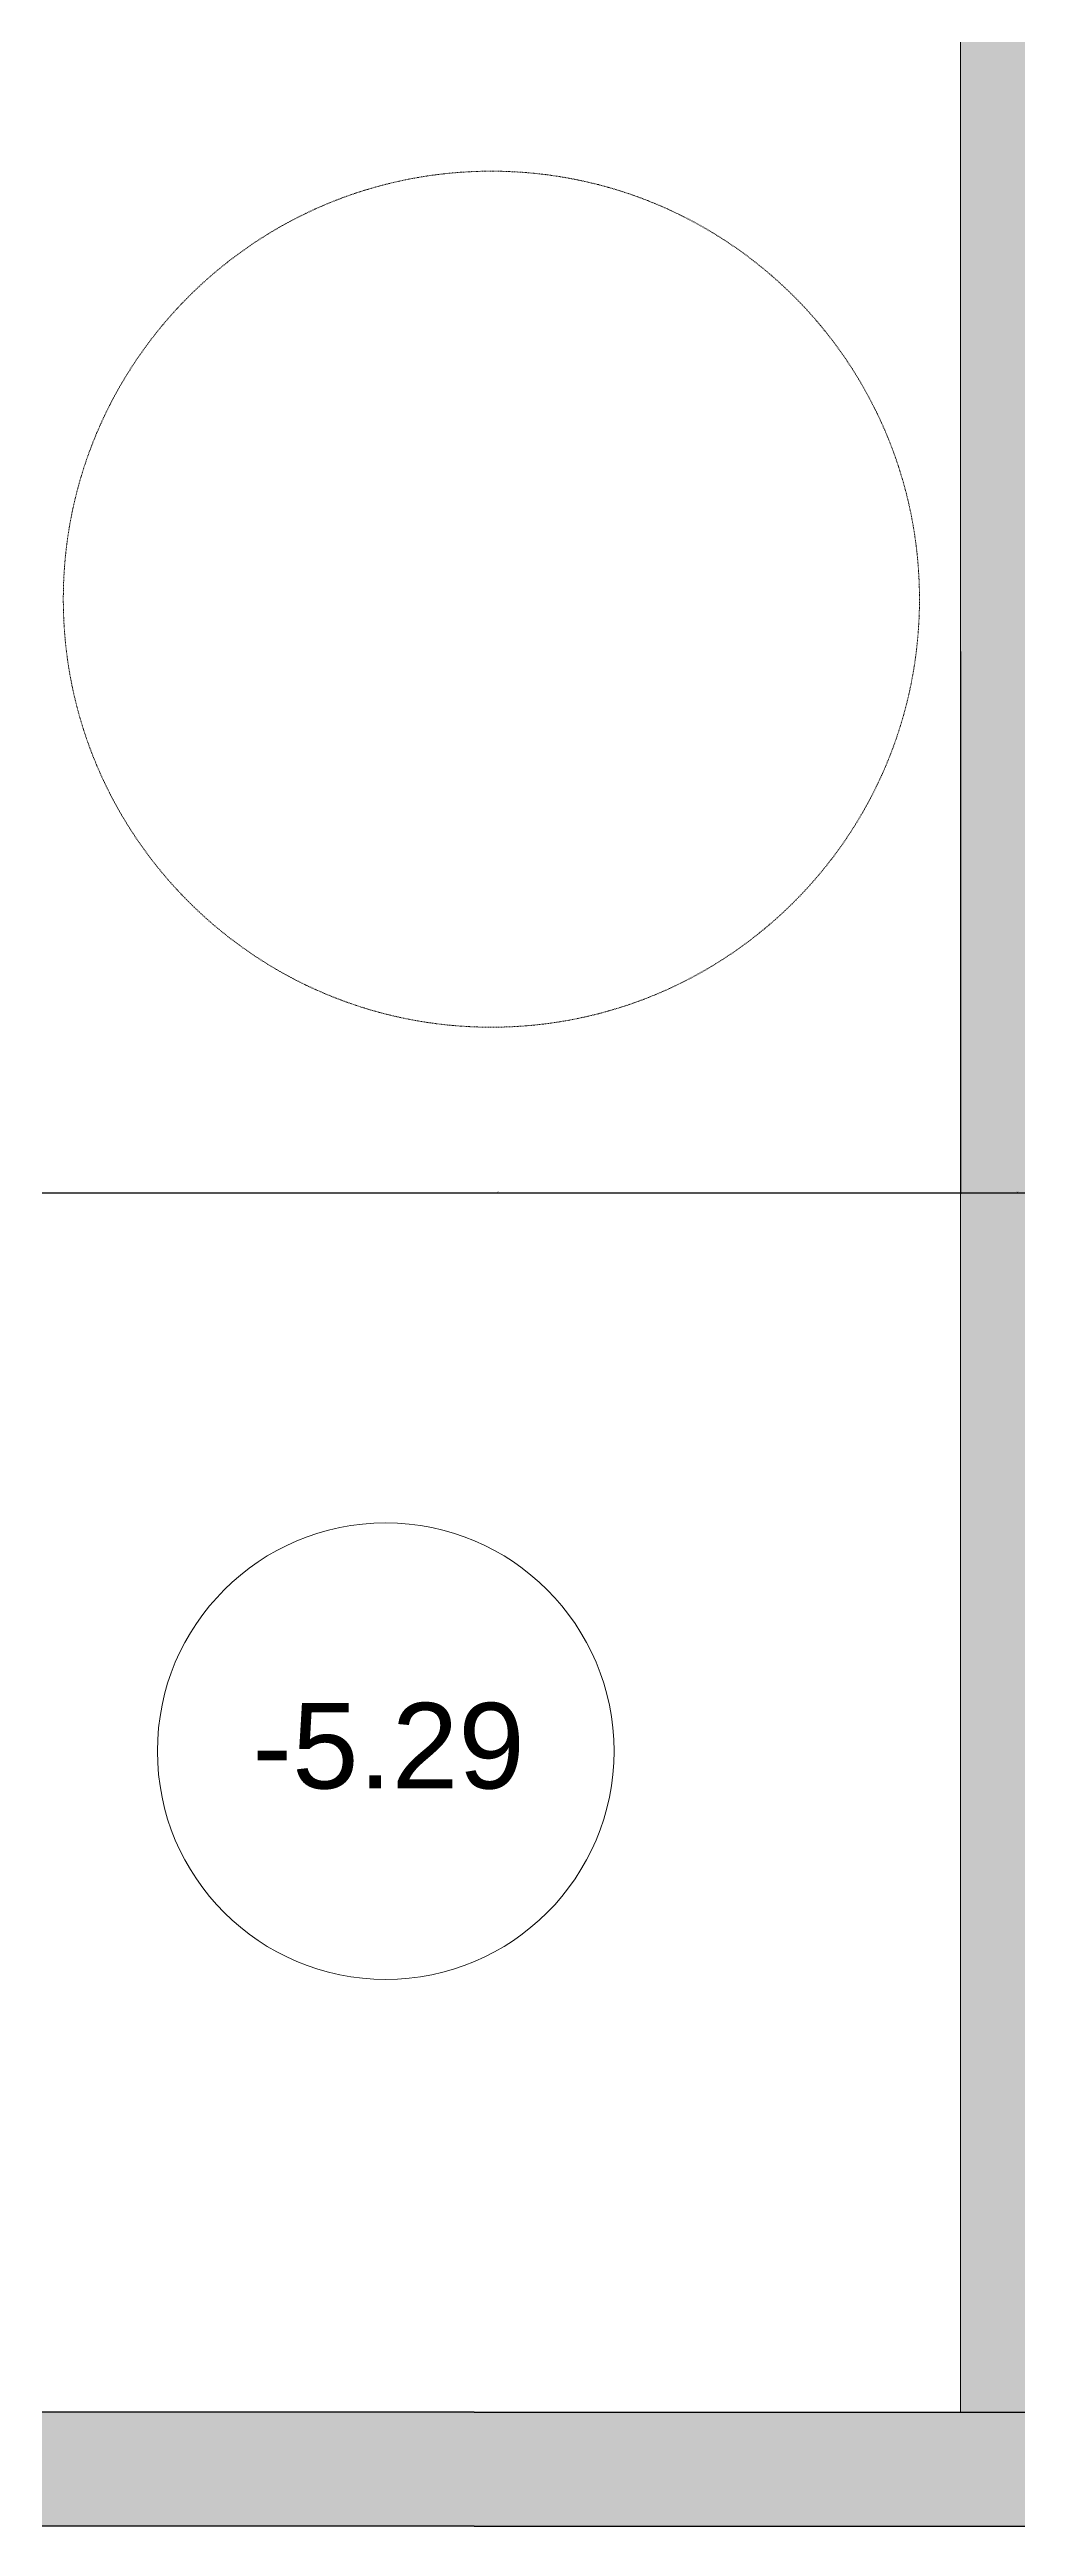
# Model space of a CAD drawing. Header units: centimetres. Extents: x 16433 to 114398, y -50094 to -12305.
# Drawn here: x 52507.2 to 52676.8, y -15267.7 to -14833.6 of the extents above; entities that cross this region are included whole.
import ezdxf

# ---------------------------------------------------------------- set-up
doc = ezdxf.new("R2010")
doc.units = ezdxf.units.CM
doc.header["$LTSCALE"] = 0.5
doc.linetypes.add('Pointillé 1', pattern=[0.09000000000000001, 0.05, -0.04000000000000001])
doc.layers.get('0').update_dxf_attribs({"linetype": 'CONTINUOUS'})
doc.layers.get('DEFPOINTS').update_dxf_attribs({"linetype": 'CONTINUOUS'})
for name, color, linetype in [('1  Hachures_coupées', 7, 'CONTINUOUS'), ('1  MURS', 7, 'CONTINUOUS'), ('6 COMPL 2D', 7, 'CONTINUOUS'), ('6 Compl 2D 3 Détails', 7, 'CONTINUOUS'), ('8  TEXTES', 7, 'CONTINUOUS'), ('9  COTATIONS', 7, 'CONTINUOUS')]:
    doc.layers.add(name, color=color, linetype=linetype)
doc.styles.add('STYLE_GENERE_2', font='')
doc.styles.add('STYLE_GENERE_3', font='')
doc.styles.get('STYLE_GENERE_2').set_extended_font_data('Univers LT 57 Condensed')
doc.styles.get('STYLE_GENERE_3').set_extended_font_data('Arial Occidental')
doc.dimstyles.new('STYLE_GENERE__1', dxfattribs={"dimtxt": 0.1, "dimasz": 0.095, "dimexe": 0.18, "dimexo": 0, "dimgap": 0.09, "dimtad": 1, "dimtih": 1, "dimtoh": 1, "dimdec": 0, "dimlfac": 100, "dimzin": 0, "dimdsep": 46, "dimtxsty": 'STYLE_GENERE_2', "dimblk": 'ARROWHEAD_7', "dimblk1": 'ARROWHEAD_7', "dimblk2": 'ARROWHEAD_7', "dimcen": 0.09, "dimclrd": 7, "dimclre": 7, "dimclrt": 256, "dimadec": 1, "dimazin": 0, "dimtfac": 1, "dimtdec": 4, "dimtmove": 0, "dimatfit": 3, "dimfxl": 1, "dimtolj": 1, "dimtzin": 0, "dimarcsym": 0})
doc.dimstyles.new('STYLE_GENERE__2', dxfattribs={"dimtxt": 0.1, "dimasz": 0.095, "dimexe": 0.18, "dimexo": 0, "dimgap": 0.09, "dimtad": 1, "dimtih": 1, "dimtoh": 1, "dimdec": 0, "dimlfac": 100, "dimzin": 0, "dimdsep": 46, "dimtxsty": 'STYLE_GENERE_3', "dimblk": 'ARROWHEAD_7', "dimblk1": 'ARROWHEAD_7', "dimblk2": 'ARROWHEAD_7', "dimcen": 0.09, "dimclrd": 7, "dimclre": 7, "dimclrt": 256, "dimadec": 1, "dimazin": 0, "dimtfac": 1, "dimtdec": 4, "dimtmove": 0, "dimatfit": 3, "dimfxl": 1, "dimtolj": 1, "dimtzin": 0, "dimarcsym": 0})

# ---------------------------------------------------------------- blocks, each defined once
blk = doc.blocks.new('Mur_313_2', base_point=(14.42, 8.375116647295643))
at = {"layer": '1  Hachures_coupées', "linetype": 'Continuous', "lineweight": 0, "true_color": 0x8080c0}
blk.add_hatch(color=163, dxfattribs=at).paths.add_polyline_path([(14.22, 8.175116647295644), (14.22, 2.005062012243735), (14.42, 2.005063050090041), (14.42, 8.375116647295643)], flags=0)
at = {"layer": '1  MURS', "color": 5, "linetype": 'Continuous', "lineweight": 0}
blk.add_line((14.22, 8.175116647295644), (14.22, 2.005062012243735), dxfattribs=at)
blk = doc.blocks.new('Mur_1245_2', base_point=(0.6313286557407912, 1.804991497479279))
at = {"layer": '1  Hachures_coupées', "linetype": 'Continuous', "lineweight": 0, "true_color": 0x8080c0}
for points in [[(14.22, 2.005062012243736), (12.33999999496776, 2.005052256488438), (12.33999999496776, 1.805052256485744), (14.22, 1.805062012241043)], [(14.42, 2.005063050090042), (14.22, 2.005062012243736), (14.22, 1.805062012241043), (14.42, 1.805063050087349)]]:
    blk.add_hatch(color=163, dxfattribs=at).paths.add_polyline_path(points, flags=0)
at = {"layer": '1  MURS', "color": 5, "linetype": 'Continuous', "lineweight": 0}
for p, q in [((14.21999999999999, 2.005062012243735), (12.33999999496776, 2.005052256488437)), ((0.831382597679919, 1.804992535605502), (25.85530286932001, 1.80512239052153))]:
    blk.add_line(p, q, dxfattribs=at)
blk = doc.blocks.new('ARROWHEAD_7')
at = {"color": 0, "linetype": 'Continuous', "lineweight": 0}
for p, q in [((0, 0), (-1, 0)), ((-0.25, 0), (0.25, 0)), ((0, -0.25), (0, 0.25))]:
    blk.add_line(p, q, dxfattribs=at)
blk.add_circle((0, 0), 0.25, dxfattribs=at)
blk = doc.blocks.new('*D801')
at = {"layer": '9  COTATIONS', "color": 7, "linetype": 'Continuous', "lineweight": -2, "transparency": 16777216}
for p, q in [((52581.60075352155, -15247.64248675178), (52362.67184640344, -15247.64248675178)), ((52362.85184640344, -15247.73748675178), (52362.85184640344, -15257.50248675166)), ((52362.85184640344, -15267.54748675155), (52362.85184640344, -15257.78248675166)), ((52581.60085730627, -15267.64248675155), (52362.67184640344, -15267.64248675155))]:
    blk.add_line(p, q, dxfattribs=at)
at = {"layer": 'DEFPOINTS', "color": 0, "linetype": 'Continuous', "transparency": 16777216}
for p in [(52362.85184640344, -15247.64248675178), (52581.60075352155, -15247.64248675178), (52581.60085730627, -15267.64248675155)]:
    blk.add_point(p, dxfattribs=at)
at = {"layer": '9  COTATIONS', "color": 7, "linetype": 'Continuous', "lineweight": -2, "transparency": 16777216, "xscale": 0.095, "yscale": 0.095, "zscale": 0.095}
for p, rotation in [((52362.85184640344, -15247.64248675178), 90), ((52362.85184640344, -15267.64248675155), 270)]:
    blk.add_blockref('ARROWHEAD_7', p, dxfattribs=dict(at, rotation=rotation))
at = {"layer": '9  COTATIONS', "color": 194, "linetype": 'Continuous', "true_color": 0x50009f, "transparency": 16777216, "insert": (52362.85184640344, -15257.64248675165), "char_height": 0.1, "attachment_point": 5, "style": 'STYLE_GENERE_3'}
blk.add_mtext('\\A1;2000', dxfattribs=at)
blk = doc.blocks.new('*D802')
at = {"layer": '9  COTATIONS', "color": 7, "linetype": 'Continuous', "lineweight": -2, "transparency": 16777216}
for p, q in [((52460.75700123888, -15115.63286344265), (52362.67184640344, -15115.63286344265)), ((52362.85184640344, -15115.72786344265), (52362.85184640344, -15181.49767509721)), ((52362.85184640344, -15247.54748675178), (52362.85184640344, -15181.77767509721)), ((52581.60075352155, -15247.64248675178), (52362.67184640344, -15247.64248675178))]:
    blk.add_line(p, q, dxfattribs=at)
at = {"layer": 'DEFPOINTS', "color": 0, "linetype": 'Continuous', "transparency": 16777216}
for p in [(52362.85184640344, -15115.63286344265), (52460.75700123888, -15115.63286344265), (52581.60075352155, -15247.64248675178)]:
    blk.add_point(p, dxfattribs=at)
at = {"layer": '9  COTATIONS', "color": 7, "linetype": 'Continuous', "lineweight": -2, "transparency": 16777216, "xscale": 0.095, "yscale": 0.095, "zscale": 0.095}
for p, rotation in [((52362.85184640344, -15115.63286344265), 90), ((52362.85184640344, -15247.64248675178), 270)]:
    blk.add_blockref('ARROWHEAD_7', p, dxfattribs=dict(at, rotation=rotation))
at = {"layer": '9  COTATIONS', "color": 194, "linetype": 'Continuous', "true_color": 0x50009f, "transparency": 16777216, "insert": (52362.85184640344, -15181.6376750972), "char_height": 0.1, "attachment_point": 5, "style": 'STYLE_GENERE_3'}
blk.add_mtext('\\A1;13201', dxfattribs=at)
blk = doc.blocks.new('*D832')
at = {"layer": '9  COTATIONS', "color": 7, "linetype": 'Continuous', "lineweight": -2, "transparency": 16777216}
for p, q in [((52504.75700174179, -14794.13972239685), (52504.75700174179, -15034.16869410274)), ((52666.75700174179, -14939.1392612115), (52666.75700174179, -15034.16869410274)), ((52504.85200174179, -15033.98869410274), (52666.66200174179, -15033.98869410274))]:
    blk.add_line(p, q, dxfattribs=at)
at = {"layer": 'DEFPOINTS', "color": 0, "linetype": 'Continuous', "transparency": 16777216}
for p in [(52504.75700174179, -14794.13972239685), (52666.75700174179, -14939.1392612115), (52666.75700174179, -15033.98869410274)]:
    blk.add_point(p, dxfattribs=at)
at = {"layer": '9  COTATIONS', "color": 7, "linetype": 'Continuous', "lineweight": -2, "transparency": 16777216, "xscale": 0.095, "yscale": 0.095, "zscale": 0.095, "rotation": 180}
blk.add_blockref('ARROWHEAD_7', (52504.75700174179, -15033.98869410274), dxfattribs=at)
at = {"layer": '9  COTATIONS', "color": 7, "linetype": 'Continuous', "lineweight": -2, "transparency": 16777216, "xscale": 0.095, "yscale": 0.095, "zscale": 0.095}
blk.add_blockref('ARROWHEAD_7', (52666.75700174179, -15033.98869410274), dxfattribs=at)
at = {"layer": '9  COTATIONS', "color": 194, "linetype": 'Continuous', "true_color": 0x50009f, "transparency": 16777216, "insert": (52585.75700174179, -15033.84869410274), "char_height": 0.1, "attachment_point": 5, "style": 'STYLE_GENERE_2'}
blk.add_mtext('\\A1;16200', dxfattribs=at)
blk = doc.blocks.new('*D833')
at = {"layer": '9  COTATIONS', "color": 7, "linetype": 'Continuous', "lineweight": -2, "transparency": 16777216}
for p, q in [((52666.75700174179, -14939.1392612115), (52666.75700174179, -15034.16869410274)), ((52686.75700174179, -14939.1392612115), (52686.75700174179, -15034.16869410274)), ((52666.85200174179, -15033.98869410274), (52686.66200174179, -15033.98869410274))]:
    blk.add_line(p, q, dxfattribs=at)
at = {"layer": 'DEFPOINTS', "color": 0, "linetype": 'Continuous', "transparency": 16777216}
for p in [(52666.75700174179, -14939.1392612115), (52686.75700174179, -14939.1392612115), (52686.75700174179, -15033.98869410274)]:
    blk.add_point(p, dxfattribs=at)
at = {"layer": '9  COTATIONS', "color": 7, "linetype": 'Continuous', "lineweight": -2, "transparency": 16777216, "xscale": 0.095, "yscale": 0.095, "zscale": 0.095, "rotation": 180}
blk.add_blockref('ARROWHEAD_7', (52666.75700174179, -15033.98869410274), dxfattribs=at)
at = {"layer": '9  COTATIONS', "color": 7, "linetype": 'Continuous', "lineweight": -2, "transparency": 16777216, "xscale": 0.095, "yscale": 0.095, "zscale": 0.095}
blk.add_blockref('ARROWHEAD_7', (52686.75700174179, -15033.98869410274), dxfattribs=at)
at = {"layer": '9  COTATIONS', "color": 194, "linetype": 'Continuous', "true_color": 0x50009f, "transparency": 16777216, "insert": (52676.75700174179, -15033.84869410274), "char_height": 0.1, "attachment_point": 5, "style": 'STYLE_GENERE_2'}
blk.add_mtext('\\A1;2000', dxfattribs=at)
blk = doc.blocks.new('*D840')
at = {"layer": '9  COTATIONS', "color": 7, "linetype": 'Continuous', "lineweight": -2, "transparency": 16777216}
for p, q in [((52581.60075352155, -15247.64248675178), (53218.66284311499, -15247.64248675178)), ((53218.48284311499, -15247.73748675178), (53218.48284311499, -15257.50248675166)), ((53218.48284311499, -15267.54748675155), (53218.48284311499, -15257.78248675166)), ((52581.60085730627, -15267.64248675155), (53218.66284311499, -15267.64248675155))]:
    blk.add_line(p, q, dxfattribs=at)
at = {"layer": 'DEFPOINTS', "color": 0, "linetype": 'Continuous', "transparency": 16777216}
for p in [(52581.60075352155, -15247.64248675178), (53218.48284311499, -15247.64248675178), (52581.60085730627, -15267.64248675155)]:
    blk.add_point(p, dxfattribs=at)
at = {"layer": '9  COTATIONS', "color": 7, "linetype": 'Continuous', "lineweight": -2, "transparency": 16777216, "xscale": 0.095, "yscale": 0.095, "zscale": 0.095}
for p, rotation in [((53218.48284311499, -15247.64248675178), 90), ((53218.48284311499, -15267.64248675155), 270)]:
    blk.add_blockref('ARROWHEAD_7', p, dxfattribs=dict(at, rotation=rotation))
at = {"layer": '9  COTATIONS', "color": 194, "linetype": 'Continuous', "true_color": 0x50009f, "transparency": 16777216, "insert": (53218.48284311499, -15257.64248675165), "char_height": 0.1, "attachment_point": 5, "style": 'STYLE_GENERE_3'}
blk.add_mtext('\\A1;2000', dxfattribs=at)
blk = doc.blocks.new('*D841')
at = {"layer": '9  COTATIONS', "color": 7, "linetype": 'Continuous', "lineweight": -2, "transparency": 16777216}
for p, q in [((52954.75664523896, -14852.6391181841), (53218.66284311499, -14852.6391181841)), ((53218.48284311499, -14852.7341181841), (53218.48284311499, -15050.00080246794)), ((53218.48284311499, -15247.54748675178), (53218.48284311499, -15050.28080246794)), ((52581.60075352155, -15247.64248675178), (53218.66284311499, -15247.64248675178))]:
    blk.add_line(p, q, dxfattribs=at)
at = {"layer": 'DEFPOINTS', "color": 0, "linetype": 'Continuous', "transparency": 16777216}
for p in [(52954.75664523896, -14852.6391181841), (53218.48284311499, -14852.6391181841), (52581.60075352155, -15247.64248675178)]:
    blk.add_point(p, dxfattribs=at)
at = {"layer": '9  COTATIONS', "color": 7, "linetype": 'Continuous', "lineweight": -2, "transparency": 16777216, "xscale": 0.095, "yscale": 0.095, "zscale": 0.095}
for p, rotation in [((53218.48284311499, -14852.6391181841), 90), ((53218.48284311499, -15247.64248675178), 270)]:
    blk.add_blockref('ARROWHEAD_7', p, dxfattribs=dict(at, rotation=rotation))
at = {"layer": '9  COTATIONS', "color": 194, "linetype": 'Continuous', "true_color": 0x50009f, "transparency": 16777216, "insert": (53218.48284311499, -15050.14080246793), "char_height": 0.1, "attachment_point": 5, "style": 'STYLE_GENERE_3'}
blk.add_mtext('\\A1;39500', dxfattribs=at)

msp = doc.modelspace()

# ---------------------------------------------------------------- linework, layer by layer
at = {"layer": '6 COMPL 2D', "color": 18, "linetype": 'Continuous', "lineweight": 0}
msp.add_circle((52566.07870568894, -15131.81614038814), 40.00000000000004, dxfattribs=at)
at = {"layer": '6 Compl 2D 3 Détails', "color": 18, "linetype": 'Pointillé 1', "lineweight": 0}
msp.add_circle((52584.59295307193, -14929.95601937687), 74.99999999999994, dxfattribs=at)

# ---------------------------------------------------------------- block references
at = {"layer": '1  MURS', "color": 5, "lineweight": 0, "xscale": 100, "yscale": 100, "zscale": 100}
for name, p in [('Mur_313_2', (52686.75700174179, -14610.63658135105)), ('Mur_1245_2', (51307.889867316, -15267.64909633272))]:
    msp.add_blockref(name, p, dxfattribs=at)

# ---------------------------------------------------------------- texts
at = {"layer": '8  TEXTES', "linetype": 'Continuous', "insert": (52542.69584491756, -15130.95899378392), "char_height": 15, "attachment_point": 4, "style": 'STYLE_GENERE_3'}
msp.add_mtext('{-5.29}', dxfattribs=at)

# ---------------------------------------------------------------- dimensions: what is measured, and where the dimension line sits
at = {"layer": '9  COTATIONS', "linetype": 'Continuous'}
for base, p1, p2, picture, middle in [((52666.75700174179, -15033.98869410274), (52504.75700174179, -14794.13972239685), (52666.75700174179, -14939.1392612115), '*D832', (52585.75700174179, -15033.84869410274)), ((52686.75700174179, -15033.98869410274), (52666.75700174179, -14939.1392612115), (52686.75700174179, -14939.1392612115), '*D833', (52676.75700174179, -15033.84869410274))]:
    dim = msp.add_linear_dim(base=base, p1=p1, p2=p2, dimstyle='STYLE_GENERE__1', dxfattribs=at)
    dim.commit()
    dim.dimension.update_dxf_attribs({"geometry": picture, "text_midpoint": middle})
for base, p1, p2, picture, middle in [((53218.48284311499, -14852.6391181841), (52581.60075352155, -15247.64248675178), (52954.75664523896, -14852.6391181841), '*D841', (53218.48284311499, -15050.14080246793)), ((52362.85184640344, -15115.63286344265), (52581.60075352155, -15247.64248675178), (52460.75700123888, -15115.63286344265), '*D802', (52362.85184640344, -15181.6376750972)), ((52362.85184640344, -15247.64248675178), (52581.60085730627, -15267.64248675155), (52581.60075352155, -15247.64248675178), '*D801', (52362.85184640344, -15257.64248675165)), ((53218.48284311499, -15247.64248675178), (52581.60085730627, -15267.64248675155), (52581.60075352155, -15247.64248675178), '*D840', (53218.48284311499, -15257.64248675165))]:
    dim = msp.add_linear_dim(base=base, p1=p1, p2=p2, angle=90, dimstyle='STYLE_GENERE__2', dxfattribs=at)
    dim.commit()
    dim.dimension.update_dxf_attribs({"geometry": picture, "text_midpoint": middle})

doc.saveas('drawing.dxf')
